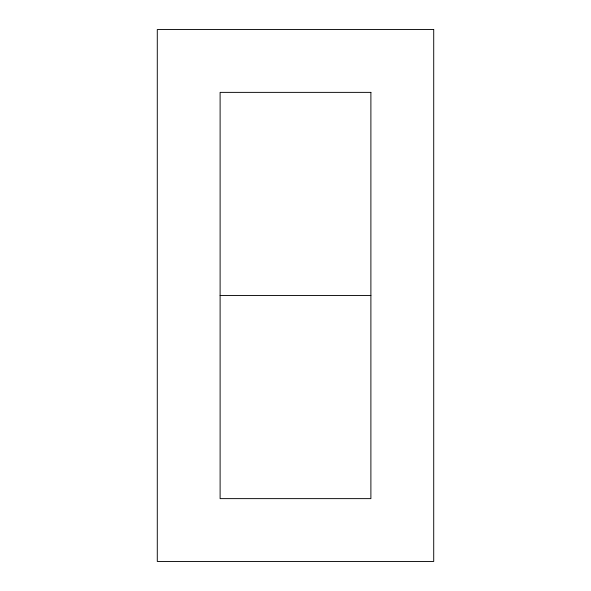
<?xml version="1.0" encoding="UTF-8"?>
<svg xmlns="http://www.w3.org/2000/svg" width="591" height="591" viewBox="0 0 591 591"><rect width="100%" height="100%" fill="white"/><g stroke="black" fill="none" stroke-linecap="round" stroke-linejoin="round"><path stroke-width="0.89" d="M220.111 295.5L370.889 295.5M433.713 29.55L157.287 29.55L157.287 561.45L433.713 561.45L433.713 29.55M370.889 92.373L220.111 92.373L220.111 498.627L370.889 498.627L370.889 92.373"/></g></svg>
